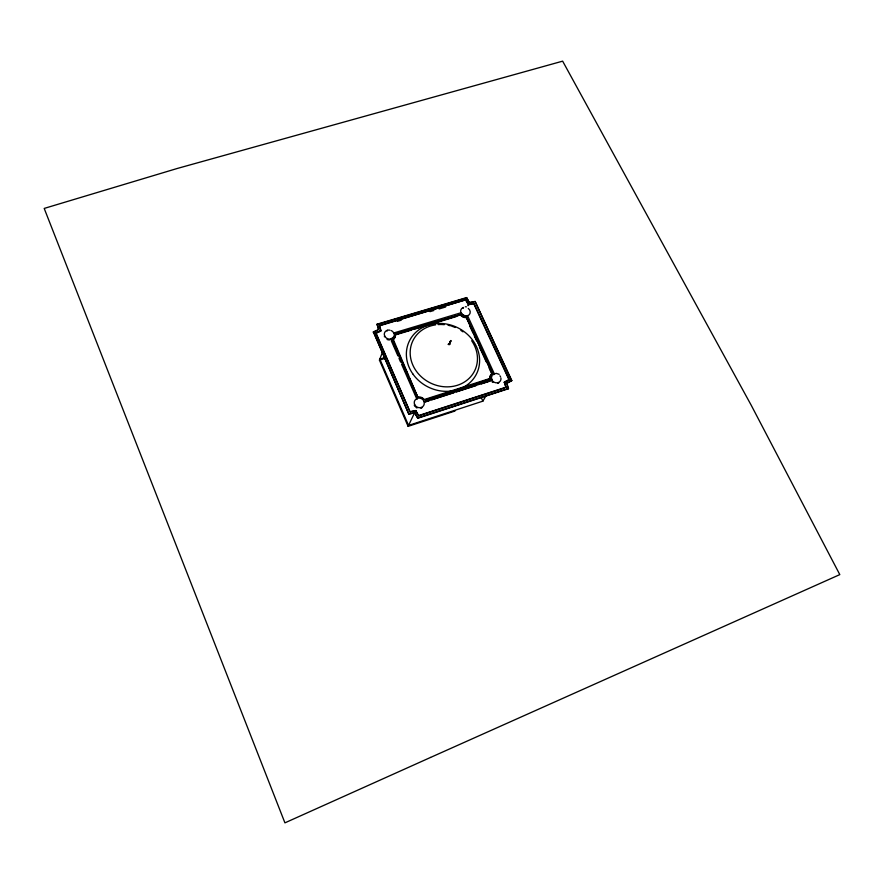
<?xml version="1.0" encoding="UTF-8"?>
<svg xmlns="http://www.w3.org/2000/svg" width="884" height="884" viewBox="0 0 884 884"><rect width="100%" height="100%" fill="white"/><g stroke="black" fill="none" stroke-linecap="round" stroke-linejoin="round"><path stroke-width="1.33" d="M450.442 340.738L450.752 341.346L450.763 340.528M450.343 341.456L450 342.439M449.525 343.622C448.906 342.263 448.674 347.025 449.337 343.556M450.752 340.594L450.287 341.887M375.578 334.163L375.976 332.837L380.971 330.605L379.501 325.456L465.835 299.764L468.708 304.361L468.045 305.742L468.509 304.781L474.023 303.488L468.708 304.361M414.718 413.115L417.789 418.243L414.894 412.74L408.861 414.209L373.413 331.843L378.606 329.533L377.092 324.185L466.619 297.588L469.404 302.781L466.619 297.588M378.606 329.533L377.092 324.185M379.501 325.456L379.092 326.804L379.424 325.909M380.971 330.605L375.822 333.246L410.066 411.977L415.878 410.563L418.651 415.867L415.723 410.872M384.363 336.782L384.673 335.953M387.059 331.102L387.369 330.262M454.984 411.027L408.11 426.353L379.435 360.108L382.661 351.71M390.827 339.71L391.258 338.627A5.028 4.442 21.2 0 0 393.933 332.937L461.183 312.704A4.917 4.276 25.8 0 0 467.526 315.588L494.289 373.7A5.006 4.42 30 0 0 491.847 379.457L491.261 380.485M393.933 332.937L393.833 333.202A5.017 4.442 21.2 0 0 391.159 330.561M392.839 339.799A6.265 5.547 21.2 0 0 395.192 334.782L395.38 333.699L460.907 314.339A6.133 5.337 25.8 0 0 466.498 316.881L492.764 373.103L492.045 373.954A6.232 5.514 30 0 0 489.891 379.037L425.458 400.132M408.861 414.209L373.413 331.843M410.066 411.977L375.976 332.837M416.939 399.314L417.414 398.308L391.258 338.627M417.292 398.551A5.105 4.608 25.4 0 0 414.629 404.496L414.276 405.248A5.094 4.608 25.4 0 0 414.928 406.353M417.911 397.446L393.126 339.058A6.265 5.547 21.2 0 0 395.479 334.041L395.38 333.699M375.899 333.279L380.882 331.047L379.346 325.876L465.835 299.764M463.128 308.306L463.525 307.466A4.917 4.276 25.8 0 0 460.708 311.853A4.917 4.276 25.8 0 0 464.929 315.953M395.093 334.428L460.354 314.781L460.708 314.03M408.11 426.353L414.784 412.353M491.847 379.457L423.867 401.524A5.105 4.608 25.4 0 1 421.204 407.48L420.85 408.231A5.094 4.608 25.4 0 0 421.977 407.69M492.366 373.799L466.498 317.566L466.863 316.826M467.526 315.588L467.393 315.853A4.917 4.276 25.8 0 0 468.288 308.417M469.603 302.361L475.117 301.455L511.04 379.711M490.001 379.391L490.023 378.816A6.243 5.514 30 0 1 492.178 373.733L466.255 317.389A6.133 5.326 25.8 0 1 460.663 314.848L395.292 334.539A6.265 5.547 21.2 0 1 392.927 339.567M493.703 374.717L494.289 373.7M450.696 341.213L450.464 342.141M384.993 357.523L379.822 359.092L408.552 425.425L482.874 401.148L486.211 395.402M498.145 382.628L497.692 383.402A4.995 4.409 30 0 0 498.775 382.882M509.317 379.59L504.322 382.275L509.317 379.59L474.023 303.488M511.847 380.573L506.665 383.336L511.847 380.573L475.117 301.455M504.554 381.888L505.968 387.49L504.256 382.242L509.007 379.954M417.789 418.243L508.377 388.761L506.897 382.96M450.387 342.252L449.426 343.942L450.022 344.451L448.055 344.34L449.326 344.108L450.122 341.876M492.764 373.103L492.443 373.258A6.243 5.514 30 0 0 490.288 378.352L424.298 399.535A6.376 5.757 25.4 0 0 418.508 396.916L418.132 396.982M373.269 332.262L377.413 330.406M417.966 417.878L508.609 388.374M418.828 415.491L506.201 387.115M418.651 415.867L504.665 387.91M424.806 401.866L489.957 380.905M425.27 401.944L429.171 400.684M431.779 399.844L453.89 392.728M456.498 391.888L476.012 385.612M481.216 383.932L490.333 381.004M425.569 399.911L490.134 379.17M379.435 360.108L384.606 358.517M396.142 334.693L411.789 329.975M414.397 329.191L456.133 316.616M397.358 321.367L401.27 320.196M429.967 311.654L433.878 310.483M439.094 308.936L445.613 306.991M376.938 324.605L466.409 298.018M410.242 411.601L415.878 410.563M409.038 413.834L414.894 412.74M466.498 317.566L466.133 317.632A6.133 5.326 25.8 0 1 460.553 315.091L460.354 314.781M469.404 302.781L473.813 302.063M496.046 373.313L499.184 374.319M465.349 306.748L466.432 306.836M465.636 300.184L468.487 304.847M473.824 303.908L509.085 379.976M469.625 325.71L473.073 333.202M474.222 335.699L476.52 340.694M479.382 346.937L486.277 361.921M489.15 368.164L491.449 373.159M481.183 397.424L482.874 401.148M393.148 340.97L408.552 376.109M409.657 378.617L417.358 396.187M393.601 342.462L395.247 346.219M396.352 348.727L406.806 372.573M409.557 378.838L411.204 382.606M412.309 385.115L417.259 396.408M391.369 340.948L397.899 355.854M398.993 358.329L400.618 362.064M401.712 364.539L416.397 398.065M507.007 384.418L508.377 388.761M417.005 407.977A5.094 4.608 25.4 0 1 415.867 407.281M492.852 382.463A4.995 4.409 30 0 1 491.935 381.557M500.941 378.032A5.006 4.42 30 0 1 495.659 382.761A5.006 4.42 30 0 1 491.592 376.219M494.145 373.943A5.006 4.42 30 0 1 495.36 373.722M499.902 375.788A5.006 4.42 30 0 1 500.565 376.86M393.833 336.649A5.017 4.442 21.2 0 1 387.767 338.771A5.017 4.442 21.2 0 1 384.418 333.235A5.017 4.442 21.2 0 1 389.91 330.163M389.579 339.92A5.017 4.442 21.2 0 1 387.037 339.423M421.204 407.48A5.105 4.608 25.4 0 1 414.629 404.496M417.414 398.308A5.105 4.608 25.4 0 1 423.977 401.281M471.669 340.727A34.354 30.41 25.7 0 1 459.304 384.606A34.354 30.41 25.7 0 1 412.353 363.91A34.354 30.41 25.7 0 1 435.624 324.848M438.077 324.583A34.354 30.41 25.7 0 1 444.265 324.671M448.011 325.246A34.354 30.41 25.7 0 1 450.453 325.831M451.669 326.185A34.354 30.41 25.7 0 1 455.249 327.489M460.862 330.417A34.354 30.41 25.7 0 1 462.973 331.843M421.491 397.988A6.365 5.746 25.4 0 1 422.917 398.839M430.552 757.444L284.924 822.849L44.2 208.425L177.231 168.479L562.644 61.151L751.234 405.27L839.8 574.611L430.552 757.444M412.784 373.866A37.382 33.117 25.7 0 0 476.023 374.871A37.382 33.117 25.7 0 0 440.155 323.433A37.382 33.117 25.7 0 0 412.784 373.866"/></g></svg>
